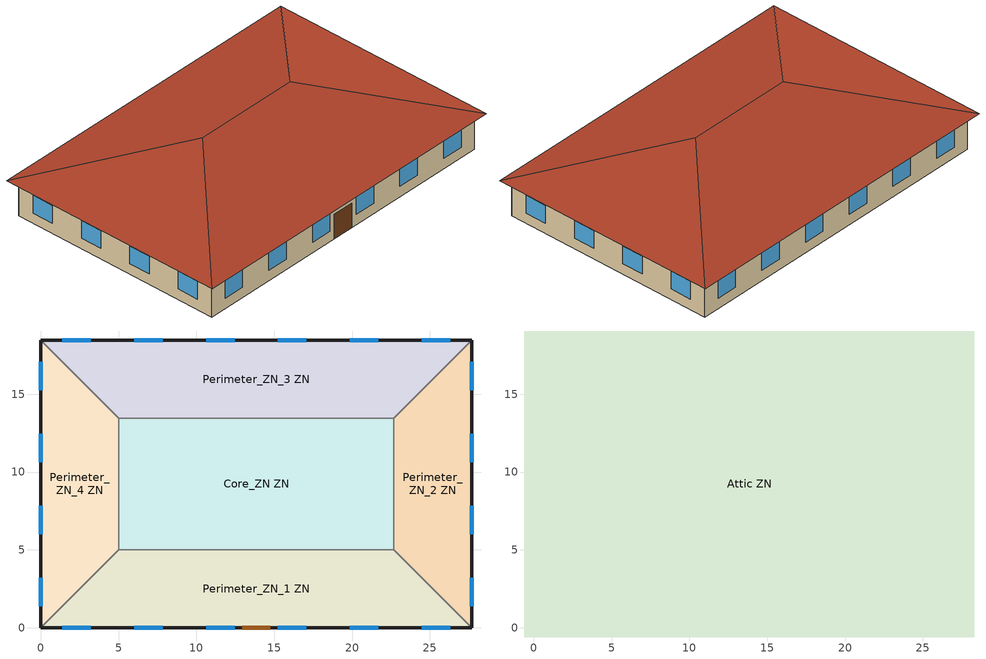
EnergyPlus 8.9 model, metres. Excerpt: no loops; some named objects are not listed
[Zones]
Core_ZN ZN
 floor ground (Typical Insulated Carpeted 6in Slab Floor): 22.69,13.46 22.69,5 5,5 5,13.46 z0
 wall to Perimeter_ZN_2 ZN (Typical Interior Wall): 22.69,5 22.69,13.46 z0:3.05
 wall to Perimeter_ZN_3 ZN (Typical Interior Wall): 22.69,13.46 5,13.46 z0:3.05
 wall to Perimeter_ZN_1 ZN (Typical Interior Wall): 5,5 22.69,5 z0:3.05
 wall to Perimeter_ZN_4 ZN (Typical Interior Wall): 5,13.46 5,5 z0:3.05
Perimeter_ZN_1 ZN
 floor ground (Typical Insulated Carpeted 6in Slab Floor): 22.69,5 27.69,0 0,0 5,5 z0
 wall outside (Typical Insulated Wood Framed Exterior Wall R-11.24): 0,0 27.69,0 z0:3.05
 wall to Perimeter_ZN_2 ZN (Typical Interior Wall): 27.69,0 22.69,5 z0:3.05
 wall to Perimeter_ZN_4 ZN (Typical Interior Wall): 5,5 0,0 z0:3.05
 window (U 0.57 SHGC 0.49 Dbl Blue 6mm/6mm Air): 1.39,0 3.22,0 / 6.01,0 7.84,0 / 10.62,0 12.45,0 / 15.24,0 17.07,0 / 19.85,0 21.68,0 / 24.47,0 26.3,0 z0.9:2.42
 door (Typical Insulated Metal Door R-1.43): 12.93,0 14.76,0 z0:2.13
Perimeter_ZN_2 ZN
 floor ground (Typical Insulated Carpeted 6in Slab Floor): 27.69,18.46 27.69,0 22.69,5 22.69,13.46 z0
 wall outside (Typical Insulated Wood Framed Exterior Wall R-11.24): 27.69,0 27.69,18.46 z0:3.05
 wall to Perimeter_ZN_3 ZN (Typical Interior Wall): 27.69,18.46 22.69,13.46 z0:3.05
 window (U 0.57 SHGC 0.49 Dbl Blue 6mm/6mm Air): 27.69,1.39 27.69,3.22 / 27.69,6.01 27.69,7.84 / 27.69,10.62 27.69,12.45 / 27.69,15.24 27.69,17.07 z0.9:2.42
Perimeter_ZN_3 ZN
 floor ground (Typical Insulated Carpeted 6in Slab Floor): 27.69,18.46 22.69,13.46 5,13.46 0,18.46 z0
 wall outside (Typical Insulated Wood Framed Exterior Wall R-11.24): 27.69,18.46 0,18.46 z0:3.05
 wall to Perimeter_ZN_4 ZN (Typical Interior Wall): 0,18.46 5,13.46 z0:3.05
 window (U 0.57 SHGC 0.49 Dbl Blue 6mm/6mm Air): 26.3,18.46 24.47,18.46 / 21.68,18.46 19.85,18.46 / 17.07,18.46 15.24,18.46 / 12.45,18.46 10.62,18.46 / 7.84,18.46 6.01,18.46 / 3.22,18.46 1.39,18.46 z0.9:2.42
Perimeter_ZN_4 ZN
 floor ground (Typical Insulated Carpeted 6in Slab Floor): 0,18.46 5,13.46 5,5 0,0 z0
 wall outside (Typical Insulated Wood Framed Exterior Wall R-11.24): 0,18.46 0,0 z0:3.05
 window (U 0.57 SHGC 0.49 Dbl Blue 6mm/6mm Air): 0,17.07 0,15.24 / 0,12.45 0,10.62 / 0,7.84 0,6.01 / 0,3.22 0,1.39 z0.9:2.42
Attic ZN
 floor outside (Typical Insulated Exterior Mass Floor R-13.51): 28.29,19.06 28.29,-0.6 27.69,0 27.69,18.46 z3.05; 28.29,19.06 27.69,18.46 0,18.46 -0.6,19.06 z3.05; 27.69,0 28.29,-0.6 -0.6,-0.6 0,0 z3.05; -0.6,19.06 0,18.46 0,0 -0.6,-0.6 z3.05
 floor to Core_ZN ZN (Typical Interior Floor): 22.69,13.46 22.69,5 5,5 5,13.46 z3.05
 floor to Perimeter_ZN_2 ZN (Typical Interior Floor): 27.69,18.46 27.69,0 22.69,5 22.69,13.46 z3.05
 floor to Perimeter_ZN_3 ZN (Typical Interior Floor): 27.69,18.46 22.69,13.46 5,13.46 0,18.46 z3.05
 floor to Perimeter_ZN_1 ZN (Typical Interior Floor): 22.69,5 27.69,0 0,0 5,5 z3.05
 floor to Perimeter_ZN_4 ZN (Typical Interior Floor): 0,18.46 5,13.46 5,5 0,0 z3.05
 roof outside (Typical Wood Joist Attic Floor R-29.41): 18.46,9.23,6.33 28.29,-0.6,3.05 28.29,19.06,3.05; 18.46,9.23,6.33 28.29,19.06,3.05 -0.6,19.06,3.05 9.23,9.23,6.33; 9.23,9.23,6.33 -0.6,-0.6,3.05 28.29,-0.6,3.05 18.46,9.23,6.33; 9.23,9.23,6.33 -0.6,19.06,3.05 -0.6,-0.6,3.05
[Building]
-SmallOffice-ASHRAE 169-2006-5A created: 2018-07-03 10:01:34 -0400: North Axis {deg}=0; Terrain=City; Loads Convergence Tolerance Value=0.04; Temperature Convergence Tolerance Value {deltaC}=0.2; Solar Distribution=FullInteriorAndExterior; Maximum Number of Warmup Days=25; Minimum Number of Warmup Days=6
[Site:Location]
Chicago Ohare Intl Ap: Latitude {deg}=41.98; Longitude {deg}=-87.92; Time Zone {hr}=-6; Elevation {m}=201
[Site:GroundTemperature:BuildingSurface]
19.27, 19.18, 19.29, 19.59, 19.96, 22.25, 22.94, 23.08, 23.06, 20.85, 20.16, 19.63
[Site:WaterMainsTemperature]
Calculation Method=Correlation; Annual Average Outdoor Air Temperature {C}=9.925; Maximum Difference In Monthly Average Outdoor Air Temperatures {deltaC}=28.7
[SizingPeriod:DesignDay] Day of Month=21; Dry-Bulb Temperature Range Modifier Type=DefaultMultipliers; Humidity Condition Type=Wetbulb; Barometric Pressure {Pa}=98934; Rain Indicator=No; Snow Indicator=No; Daylight Saving Time Indicator=No
Name | Month | Day Type | Maximum Dry-Bulb Temperature {C} | Daily Dry-Bulb Temperature Range {deltaC} | Wetbulb or DewPoint at Maximum Dry-Bulb {C} | Wind Speed {m/s} | Wind Direction {deg} | Solar Model Indicator | ASHRAE Clear Sky Optical Depth for Beam Irradiance (taub) | ASHRAE Clear Sky Optical Depth for Diffuse Irradiance (taud) | Sky Clearness
Chicago Ohare Intl Ap Ann Clg .4% Condns DB=>MWB | 7 | SummerDesignDay | 33.3 | 10.5 | 23.7 | 5.2 | 230 | ASHRAETau | 0.455 | 2.05
Chicago Ohare Intl Ap Ann Htg 99.6% Condns DB | 1 | WinterDesignDay | -20 | 0 | -20 | 4.9 | 270 | ASHRAEClearSky |  |  | 0
[MaterialProperty:GlazingSpectralData] Wavelength 1 {micron}=0.3; front reflectance 1=0.0511; Wavelength 2 {micron}=0.305; front reflectance 2=0.0506; Wavelength 3 {micron}=0.31; Wavelength 4 {micron}=0.315; Wavelength 5 {micron}=0.32; Wavelength 6 {micron}=0.325; Wavelength 7 {micron}=0.33; Wavelength 8 {micron}=0.335; Wavelength 9 {micron}=0.34; Wavelength 10 {micron}=0.345; Wavelength 11 {micron}=0.35; Wavelength 12 {micron}=0.355; Wavelength 13 {micron}=0.36; Wavelength 14 {micron}=0.365; Wavelength 15 {micron}=0.37; Wavelength 16 {micron}=0.375; Wavelength 17 {micron}=0.38; Wavelength 18 {micron}=0.385; Wavelength 19 {micron}=0.39; Wavelength 20 {micron}=0.395; Wavelength 21 {micron}=0.4; Wavelength 22 {micron}=0.41; Wavelength 23 {micron}=0.42; Wavelength 24 {micron}=0.43; Wavelength 25 {micron}=0.44; Wavelength 26 {micron}=0.45; Wavelength 27 {micron}=0.46; Wavelength 28 {micron}=0.47; Wavelength 29 {micron}=0.48; Wavelength 30 {micron}=0.49; Wavelength 31 {micron}=0.5; Wavelength 32 {micron}=0.51; Wavelength 33 {micron}=0.52; Wavelength 34 {micron}=0.53; Wavelength 35 {micron}=0.54; Wavelength 36 {micron}=0.55; Wavelength 37 {micron}=0.56; Wavelength 38 {micron}=0.57; Wavelength 39 {micron}=0.58; Wavelength 40 {micron}=0.59; Wavelength 41 {micron}=0.6; Wavelength 42 {micron}=0.61; Wavelength 43 {micron}=0.62; Wavelength 44 {micron}=0.63; Wavelength 45 {micron}=0.64; Wavelength 46 {micron}=0.65; Wavelength 47 {micron}=0.66; Wavelength 48 {micron}=0.67; Wavelength 49 {micron}=0.68; Wavelength 50 {micron}=0.69; Wavelength 51 {micron}=0.7; Wavelength 52 {micron}=0.71; Wavelength 53 {micron}=0.72; Wavelength 54 {micron}=0.73; Wavelength 55 {micron}=0.74; Wavelength 56 {micron}=0.75; Wavelength 57 {micron}=0.76; Wavelength 58 {micron}=0.77; Wavelength 59 {micron}=0.78; Wavelength 60 {micron}=0.79; Wavelength 61 {micron}=0.8; Wavelength 62 {micron}=0.81; Wavelength 63 {micron}=0.82; Wavelength 64 {micron}=0.83; Wavelength 65 {micron}=0.84; Wavelength 66 {micron}=0.85; Wavelength 67 {micron}=0.86; Wavelength 68 {micron}=0.87; Wavelength 69 {micron}=0.88; Wavelength 70 {micron}=0.89; Wavelength 71 {micron}=0.9; Wavelength 72 {micron}=0.91; Wavelength 73 {micron}=0.92; Wavelength 74 {micron}=0.93; Wavelength 75 {micron}=0.94; Wavelength 76 {micron}=0.95; Wavelength 77 {micron}=0.96; Wavelength 78 {micron}=0.97; Wavelength 79 {micron}=0.98; Wavelength 80 {micron}=0.99; Wavelength 81 {micron}=1; Wavelength 82 {micron}=1.05; Wavelength 83 {micron}=1.1; Wavelength 84 {micron}=1.15; Wavelength 85 {micron}=1.2; Wavelength 86 {micron}=1.25; Wavelength 87 {micron}=1.3; Wavelength 88 {micron}=1.35; Wavelength 89 {micron}=1.4; Wavelength 90 {micron}=1.45; Wavelength 91 {micron}=1.5; Wavelength 92 {micron}=1.55; Wavelength 93 {micron}=1.6; Wavelength 94 {micron}=1.65; Wavelength 95 {micron}=1.7; Wavelength 96 {micron}=1.75; Wavelength 97 {micron}=1.8; Wavelength 98 {micron}=1.85; Wavelength 99 {micron}=1.9; Wavelength 100 {micron}=1.95; Wavelength 101 {micron}=2; Wavelength 102 {micron}=2.05; Wavelength 103 {micron}=2.1; Wavelength 104 {micron}=2.15; Wavelength 105 {micron}=2.2; Wavelength 106 {micron}=2.25; Wavelength 107 {micron}=2.3; Wavelength 108 {micron}=2.35; Wavelength 109 {micron}=2.4; Wavelength 110 {micron}=2.45; Wavelength 111 {micron}=2.5
Name | transmittance 1 | back reflectance 1 | transmittance 2 | back reflectance 2 | transmittance 3 | front reflectance 3 | back reflectance 3 | transmittance 4 | front reflectance 4 | back reflectance 4 | transmittance 5 | front reflectance 5 | back reflectance 5 | transmittance 6 | front reflectance 6 | back reflectance 6 | transmittance 7 | front reflectance 7 | back reflectance 7 | transmittance 8 | front reflectance 8 | back reflectance 8 | transmittance 9 | front reflectance 9 | back reflectance 9 | transmittance 10 | front reflectance 10 | back reflectance 10 | transmittance 11 | front reflectance 11 | back reflectance 11 | transmittance 12 | front reflectance 12 | back reflectance 12 | transmittance 13 | front reflectance 13 | back reflectance 13 | transmittance 14 | front reflectance 14 | back reflectance 14 | transmittance 15 | front reflectance 15 | back reflectance 15 | transmittance 16 | front reflectance 16 | back reflectance 16 | transmittance 17 | front reflectance 17 | back reflectance 17 | transmittance 18 | front reflectance 18 | back reflectance 18 | transmittance 19 | front reflectance 19 | back reflectance 19 | transmittance 20 | front reflectance 20 | back reflectance 20 | transmittance 21 | front reflectance 21 | back reflectance 21 | transmittance 22 | front reflectance 22 | back reflectance 22 | transmittance 23 | front reflectance 23 | back reflectance 23 | transmittance 24 | front reflectance 24 | back reflectance 24 | transmittance 25 | front reflectance 25 | back reflectance 25 | transmittance 26 | front reflectance 26 | back reflectance 26 | transmittance 27 | front reflectance 27 | back reflectance 27 | transmittance 28 | front reflectance 28 | back reflectance 28 | transmittance 29 | front reflectance 29 | back reflectance 29 | transmittance 30 | front reflectance 30 | back reflectance 30 | transmittance 31 | front reflectance 31 | back reflectance 31 | transmittance 32 | front reflectance 32 | back reflectance 32 | transmittance 33 | front reflectance 33 | back reflectance 33 | transmittance 34 | front reflectance 34 | back reflectance 34 | transmittance 35 | front reflectance 35 | back reflectance 35 | transmittance 36 | front reflectance 36 | back reflectance 36 | transmittance 37 | front reflectance 37 | back reflectance 37 | transmittance 38 | front reflectance 38 | back reflectance 38 | transmittance 39 | front reflectance 39 | back reflectance 39 | transmittance 40 | front reflectance 40 | back reflectance 40 | transmittance 41 | front reflectance 41 | back reflectance 41 | transmittance 42 | front reflectance 42 | back reflectance 42 | transmittance 43 | front reflectance 43 | back reflectance 43 | transmittance 44 | front reflectance 44 | back reflectance 44 | transmittance 45 | front reflectance 45 | back reflectance 45 | transmittance 46 | front reflectance 46 | back reflectance 46 | transmittance 47 | front reflectance 47 | back reflectance 47 | transmittance 48 | front reflectance 48 | back reflectance 48 | transmittance 49 | front reflectance 49 | back reflectance 49 | transmittance 50 | front reflectance 50 | back reflectance 50 | transmittance 51 | front reflectance 51 | back reflectance 51 | transmittance 52 | front reflectance 52 | back reflectance 52 | transmittance 53 | front reflectance 53 | back reflectance 53 | transmittance 54 | front reflectance 54 | back reflectance 54 | transmittance 55 | front reflectance 55 | back reflectance 55 | transmittance 56 | front reflectance 56 | back reflectance 56 | transmittance 57 | front reflectance 57 | back reflectance 57 | transmittance 58 | front reflectance 58 | back reflectance 58 | transmittance 59 | front reflectance 59 | back reflectance 59 | transmittance 60 | front reflectance 60 | back reflectance 60 | transmittance 61 | front reflectance 61 | back reflectance 61 | transmittance 62 | front reflectance 62 | back reflectance 62 | transmittance 63 | front reflectance 63 | back reflectance 63 | transmittance 64 | front reflectance 64 | back reflectance 64 | transmittance 65 | front reflectance 65 | back reflectance 65 | transmittance 66 | front reflectance 66 | back reflectance 66 | transmittance 67 | front reflectance 67 | back reflectance 67 | transmittance 68 | front reflectance 68 | back reflectance 68 | transmittance 69 | front reflectance 69 | back reflectance 69 | transmittance 70 | front reflectance 70 | back reflectance 70 | transmittance 71 | front reflectance 71 | back reflectance 71 | transmittance 72 | front reflectance 72 | back reflectance 72 | transmittance 73 | front reflectance 73 | back reflectance 73 | transmittance 74 | front reflectance 74 | back reflectance 74 | transmittance 75 | front reflectance 75 | back reflectance 75 | transmittance 76 | front reflectance 76 | back reflectance 76 | transmittance 77 | front reflectance 77 | back reflectance 77 | transmittance 78 | front reflectance 78 | back reflectance 78 | transmittance 79 | front reflectance 79 | back reflectance 79 | transmittance 80 | front reflectance 80 | back reflectance 80 | transmittance 81 | front reflectance 81 | back reflectance 81 | transmittance 82 | front reflectance 82 | back reflectance 82 | transmittance 83 | front reflectance 83 | back reflectance 83 | transmittance 84 | front reflectance 84 | back reflectance 84 | transmittance 85 | front reflectance 85 | back reflectance 85 | transmittance 86 | front reflectance 86 | back reflectance 86 | transmittance 87 | front reflectance 87 | back reflectance 87 | transmittance 88 | front reflectance 88 | back reflectance 88 | transmittance 89 | front reflectance 89 | back reflectance 89 | transmittance 90 | front reflectance 90 | back reflectance 90 | transmittance 91 | front reflectance 91 | back reflectance 91 | transmittance 92 | front reflectance 92 | back reflectance 92 | transmittance 93 | front reflectance 93 | back reflectance 93 | transmittance 94 | front reflectance 94 | back reflectance 94 | transmittance 95 | front reflectance 95 | back reflectance 95 | transmittance 96 | front reflectance 96 | back reflectance 96 | transmittance 97 | front reflectance 97 | back reflectance 97 | transmittance 98 | front reflectance 98 | back reflectance 98 | transmittance 99 | front reflectance 99 | back reflectance 99 | transmittance 100 | front reflectance 100 | back reflectance 100 | transmittance 101 | front reflectance 101 | back reflectance 101 | transmittance 102 | front reflectance 102 | back reflectance 102 | transmittance 103 | front reflectance 103 | back reflectance 103 | transmittance 104 | front reflectance 104 | back reflectance 104 | transmittance 105 | front reflectance 105 | back reflectance 105 | transmittance 106 | front reflectance 106 | back reflectance 106 | transmittance 107 | front reflectance 107 | back reflectance 107 | transmittance 108 | front reflectance 108 | back reflectance 108 | transmittance 109 | front reflectance 109 | back reflectance 109 | transmittance 110 | front reflectance 110 | back reflectance 110 | transmittance 111 | front reflectance 111 | back reflectance 111
Clear3PPGSP | 0.008 | 0.0571 | 0.008 | 0.0564 | 0.018 | 0.0505 | 0.0559 | 0.053 | 0.0504 | 0.0555 | 0.137 | 0.051 | 0.0561 | 0.263 | 0.0536 | 0.0583 | 0.409 | 0.0586 | 0.0629 | 0.545 | 0.0657 | 0.0691 | 0.655 | 0.0729 | 0.0758 | 0.737 | 0.0792 | 0.0813 | 0.793 | 0.0838 | 0.0855 | 0.832 | 0.0872 | 0.0885 | 0.855 | 0.089 | 0.09 | 0.868 | 0.0907 | 0.0909 | 0.872 | 0.0904 | 0.0912 | 0.863 | 0.0891 | 0.0899 | 0.86 | 0.0889 | 0.0892 | 0.871 | 0.0897 | 0.0903 | 0.882 | 0.0907 | 0.091 | 0.889 | 0.091 | 0.0913 | 0.892 | 0.0909 | 0.0914 | 0.892 | 0.0903 | 0.0907 | 0.891 | 0.09 | 0.0903 | 0.892 | 0.0894 | 0.0898 | 0.893 | 0.0891 | 0.0895 | 0.896 | 0.0892 | 0.0892 | 0.9 | 0.0887 | 0.0889 | 0.902 | 0.0885 | 0.0886 | 0.903 | 0.0885 | 0.0886 | 0.904 | 0.0881 | 0.0882 | 0.904 | 0.0877 | 0.0879 | 0.905 | 0.0873 | 0.0876 | 0.905 | 0.0871 | 0.0873 | 0.905 | 0.087 | 0.087 | 0.904 | 0.0868 | 0.0869 | 0.903 | 0.0863 | 0.0865 | 0.901 | 0.0861 | 0.0862 | 0.899 | 0.0856 | 0.0858 | 0.897 | 0.0851 | 0.0854 | 0.895 | 0.0847 | 0.0849 | 0.891 | 0.0843 | 0.0846 | 0.888 | 0.0838 | 0.0841 | 0.885 | 0.0833 | 0.0834 | 0.881 | 0.0827 | 0.0831 | 0.877 | 0.0822 | 0.0826 | 0.873 | 0.0816 | 0.0822 | 0.869 | 0.0811 | 0.0816 | 0.864 | 0.0807 | 0.0812 | 0.859 | 0.08 | 0.0805 | 0.855 | 0.0796 | 0.08 | 0.849 | 0.0788 | 0.0796 | 0.844 | 0.0783 | 0.0788 | 0.839 | 0.0779 | 0.0784 | 0.834 | 0.0771 | 0.0778 | 0.829 | 0.0766 | 0.0775 | 0.824 | 0.0761 | 0.0768 | 0.818 | 0.0756 | 0.0762 | 0.813 | 0.0752 | 0.0759 | 0.808 | 0.0746 | 0.0754 | 0.804 | 0.0741 | 0.0751 | 0.799 | 0.0735 | 0.0744 | 0.795 | 0.0733 | 0.0742 | 0.791 | 0.0727 | 0.0737 | 0.786 | 0.0722 | 0.0735 | 0.783 | 0.0717 | 0.0721 | 0.777 | 0.0705 | 0.0722 | 0.776 | 0.0721 | 0.0725 | 0.772 | 0.0716 | 0.0724 | 0.769 | 0.0706 | 0.0713 | 0.766 | 0.0703 | 0.0711 | 0.764 | 0.07 | 0.0707 | 0.762 | 0.0691 | 0.0705 | 0.76 | 0.0691 | 0.0698 | 0.758 | 0.0687 | 0.0697 | 0.756 | 0.0683 | 0.0692 | 0.755 | 0.068 | 0.0689 | 0.753 | 0.0677 | 0.0686 | 0.752 | 0.0669 | 0.0676 | 0.751 | 0.0657 | 0.0666 | 0.75 | 0.0652 | 0.066 | 0.749 | 0.0645 | 0.0658 | 0.747 | 0.0636 | 0.0645 | 0.746 | 0.0633 | 0.0644 | 0.748 | 0.0633 | 0.0643 | 0.751 | 0.0633 | 0.0641 | 0.756 | 0.0636 | 0.0644 | 0.764 | 0.0641 | 0.0648 | 0.774 | 0.0644 | 0.0652 | 0.784 | 0.0648 | 0.0655 | 0.797 | 0.0657 | 0.0666 | 0.809 | 0.0666 | 0.0674 | 0.82 | 0.0673 | 0.0679 | 0.827 | 0.068 | 0.0687 | 0.832 | 0.0685 | 0.0692 | 0.834 | 0.0687 | 0.0692 | 0.834 | 0.0687 | 0.0694 | 0.832 | 0.0687 | 0.0691 | 0.83 | 0.0691 | 0.0696 | 0.829 | 0.0678 | 0.0683 | 0.829 | 0.069 | 0.0694 | 0.828 | 0.068 | 0.0685 | 0.829 | 0.0676 | 0.0683 | 0.83 | 0.0676 | 0.0678 | 0.827 | 0.0688 | 0.0687 | 0.812 | 0.0719 | 0.0721 | 0.814 | 0.0716 | 0.0714 | 0.82 | 0.0724 | 0.0725 | 0.818 | 0.0719 | 0.0734 | 0.82 | 0.0705 | 0.0715 | 0.811 | 0.071 | 0.0712 | 0.804 | 0.0682 | 0.0692
SB60Clear3PPGSP | 0 | 0.25 | 0 | 0.257 | 0.001 | 0.0506 | 0.27 | 0.004 | 0.0506 | 0.2829 | 0.013 | 0.0522 | 0.2929 | 0.029 | 0.0583 | 0.3015 | 0.053 | 0.0674 | 0.3063 | 0.082 | 0.0811 | 0.3041 | 0.115 | 0.0967 | 0.2962 | 0.151 | 0.1117 | 0.2846 | 0.189 | 0.1243 | 0.2696 | 0.23 | 0.1342 | 0.2517 | 0.273 | 0.1415 | 0.2316 | 0.318 | 0.1466 | 0.2101 | 0.364 | 0.1485 | 0.1883 | 0.409 | 0.1471 | 0.1669 | 0.455 | 0.1448 | 0.1461 | 0.506 | 0.1433 | 0.1269 | 0.557 | 0.1411 | 0.1103 | 0.603 | 0.1367 | 0.0958 | 0.642 | 0.1304 | 0.0831 | 0.701 | 0.1147 | 0.063 | 0.739 | 0.0988 | 0.0497 | 0.762 | 0.0853 | 0.0412 | 0.774 | 0.0747 | 0.0366 | 0.781 | 0.0674 | 0.0349 | 0.787 | 0.0621 | 0.0354 | 0.791 | 0.0588 | 0.0376 | 0.795 | 0.0575 | 0.0408 | 0.799 | 0.0575 | 0.0446 | 0.803 | 0.0585 | 0.0483 | 0.806 | 0.0603 | 0.0517 | 0.808 | 0.0622 | 0.0545 | 0.809 | 0.0637 | 0.0565 | 0.809 | 0.0642 | 0.0568 | 0.808 | 0.0639 | 0.0562 | 0.807 | 0.0623 | 0.0541 | 0.805 | 0.0598 | 0.0512 | 0.803 | 0.0566 | 0.0478 | 0.8 | 0.0532 | 0.0442 | 0.796 | 0.05 | 0.0408 | 0.79 | 0.0474 | 0.0385 | 0.781 | 0.0461 | 0.0381 | 0.771 | 0.0468 | 0.0399 | 0.758 | 0.0497 | 0.0447 | 0.743 | 0.0558 | 0.0532 | 0.723 | 0.0644 | 0.0654 | 0.701 | 0.0767 | 0.0819 | 0.675 | 0.092 | 0.1029 | 0.646 | 0.1107 | 0.1278 | 0.616 | 0.1313 | 0.1564 | 0.583 | 0.1545 | 0.1883 | 0.55 | 0.1787 | 0.223 | 0.516 | 0.2049 | 0.2586 | 0.482 | 0.2308 | 0.2963 | 0.448 | 0.2558 | 0.3333 | 0.416 | 0.2809 | 0.3712 | 0.385 | 0.3044 | 0.4075 | 0.355 | 0.3267 | 0.4425 | 0.328 | 0.3476 | 0.4774 | 0.302 | 0.368 | 0.5104 | 0.279 | 0.3861 | 0.541 | 0.257 | 0.4033 | 0.5692 | 0.237 | 0.4166 | 0.5954 | 0.219 | 0.4301 | 0.6208 | 0.202 | 0.4446 | 0.6414 | 0.187 | 0.4588 | 0.6673 | 0.173 | 0.468 | 0.6868 | 0.161 | 0.4744 | 0.7023 | 0.149 | 0.4825 | 0.7192 | 0.139 | 0.4907 | 0.7346 | 0.129 | 0.497 | 0.7488 | 0.121 | 0.5041 | 0.7618 | 0.113 | 0.5098 | 0.7733 | 0.106 | 0.5149 | 0.7847 | 0.1 | 0.5201 | 0.7949 | 0.093 | 0.5245 | 0.8046 | 0.086 | 0.5281 | 0.8135 | 0.081 | 0.5323 | 0.8218 | 0.076 | 0.5364 | 0.8292 | 0.072 | 0.5402 | 0.8365 | 0.055 | 0.5564 | 0.8654 | 0.043 | 0.5703 | 0.8865 | 0.034 | 0.5821 | 0.9019 | 0.028 | 0.5959 | 0.9154 | 0.023 | 0.6096 | 0.9245 | 0.02 | 0.6252 | 0.9312 | 0.016 | 0.6433 | 0.9372 | 0.014 | 0.6624 | 0.9426 | 0.012 | 0.6861 | 0.9473 | 0.011 | 0.7091 | 0.9494 | 0.011 | 0.729 | 0.9522 | 0.01 | 0.7431 | 0.9537 | 0.009 | 0.754 | 0.9566 | 0.01 | 0.758 | 0.9566 | 0.008 | 0.7591 | 0.9576 | 0.008 | 0.7588 | 0.9595 | 0.007 | 0.7574 | 0.9607 | 0.007 | 0.7558 | 0.9603 | 0.007 | 0.7609 | 0.9627 | 0.003 | 0.7563 | 0.9638 | 0.004 | 0.7567 | 0.964 | 0.004 | 0.7607 | 0.9664 | 0.006 | 0.7604 | 0.9665 | 0.005 | 0.7338 | 0.9661 | 0.005 | 0.7347 | 0.9634 | 0.005 | 0.7449 | 0.9734 | 0.01 | 0.7516 | 0.9639 | 0.001 | 0.754 | 0.9735 | 0.005 | 0.7222 | 0.953 | 0.018 | 0.7185 | 0.9648
[Material] Thermal Absorptance=0.9; Solar Absorptance=0.7
Name | Roughness | Thickness {m} | Conductivity {W/m-K} | Density {kg/m3} | Specific Heat {J/kg-K} | Visible Absorptance
100mm Normalweight concrete floor | MediumSmooth | 0.1016 | 2.31 | 2322 | 832 | 0.7
25mm Stucco | Smooth | 0.0254 | 0.72 | 1856 | 840 | 0.7
4 in. Normalweight Concrete Floor | MediumRough | 0.1016 | 2.31 | 2322 | 832 | 0.7
5/8 in. Gypsum Board | MediumSmooth | 0.0159 | 0.16 | 800 | 1090 | 0.7
6 in. Normalweight Concrete Floor | MediumRough | 0.1524 | 2.31 | 2322 | 832 | 0.7
F08 Metal surface | Smooth | 0.0008 | 45.28 | 7824 | 500 | 0.7
G01 13mm gypsum board | Smooth | 0.0127 | 0.16 | 800 | 1090 | 0.5
Std Wood 6inch | MediumSmooth | 0.15 | 0.12 | 540 | 1210 | 0.7
[Material:NoMass] Thermal Absorptance=0.9; Solar Absorptance=0.7
Name | Roughness | Thermal Resistance {m2-K/W} | Visible Absorptance
CP02 CARPET PAD | VeryRough | 0.21648 | 0.8
Typical Carpet Pad | Smooth | 0.21648 | 0.8
Typical Insulation R-0.58 | Smooth | 0.101875 | 0.7
Typical Insulation R-10.94 | Smooth | 1.92744 | 0.7
Typical Insulation R-27.78 | Smooth | 4.8919 | 0.7
Typical Insulation R-9.06 | Smooth | 1.59504 | 0.7
[WindowMaterial:Gas] Gas Type=Air
Name | Thickness {m}
AIR 3MM | 0.003
AIR 6MM | 0.0063
AIR 8MM | 0.008
[WindowMaterial:Glazing] Infrared Transmittance at Normal Incidence=0; Front Side Infrared Hemispherical Emissivity=0.84; Back Side Infrared Hemispherical Emissivity=0.84; Dirt Correction Factor for Solar and Visible Transmittance=1; Solar Diffusing=No
10: Optical Data Type=Spectral; Window Glass Spectral Data Set=WO18RT39SP; Thickness {m}=0.003276; Conductivity {W/m-K}=0.6
11: Optical Data Type=Spectral; Window Glass Spectral Data Set=WO18RT41SP; Thickness {m}=0.003276; Conductivity {W/m-K}=0.6
12: Optical Data Type=Spectral; Window Glass Spectral Data Set=WO18RT43SP; Thickness {m}=0.003276; Conductivity {W/m-K}=0.6
13: Optical Data Type=Spectral; Window Glass Spectral Data Set=WO18RT45SP; Thickness {m}=0.003276; Conductivity {W/m-K}=0.6
14: Optical Data Type=Spectral; Window Glass Spectral Data Set=WO18RT55SP; Thickness {m}=0.003276; Conductivity {W/m-K}=0.6
15: Optical Data Type=Spectral; Window Glass Spectral Data Set=WO18RT60SP; Thickness {m}=0.003276; Conductivity {W/m-K}=0.6
16: Optical Data Type=Spectral; Window Glass Spectral Data Set=WO18RT65SP; Thickness {m}=0.003276; Conductivity {W/m-K}=0.6
17: Optical Data Type=Spectral; Window Glass Spectral Data Set=WO18RT70SP; Thickness {m}=0.003276; Conductivity {W/m-K}=0.6
18: Optical Data Type=Spectral; Window Glass Spectral Data Set=WO18RT75SP; Thickness {m}=0.003276; Conductivity {W/m-K}=0.6
19: Optical Data Type=Spectral; Window Glass Spectral Data Set=WO18RT85SP; Thickness {m}=0.003276; Conductivity {W/m-K}=0.6
2: Optical Data Type=Spectral; Window Glass Spectral Data Set=WO18RT50SP; Thickness {m}=0.003276; Conductivity {W/m-K}=0.6
20: Optical Data Type=Spectral; Window Glass Spectral Data Set=WO18RT80SP; Thickness {m}=0.003276; Conductivity {W/m-K}=0.6
3: Optical Data Type=Spectral; Window Glass Spectral Data Set=WO18RT25SP; Thickness {m}=0.003276; Conductivity {W/m-K}=0.6
4: Optical Data Type=Spectral; Window Glass Spectral Data Set=WO18RT31SP; Thickness {m}=0.003276; Conductivity {W/m-K}=0.6
5: Optical Data Type=Spectral; Window Glass Spectral Data Set=SB60Clear3PPGSP; Thickness {m}=0.003276; Conductivity {W/m-K}=0.6
6: Optical Data Type=Spectral; Window Glass Spectral Data Set=WO18RT27SP; Thickness {m}=0.003276; Conductivity {W/m-K}=0.6
7: Optical Data Type=Spectral; Window Glass Spectral Data Set=WO18RT29SP; Thickness {m}=0.003276; Conductivity {W/m-K}=0.6
8: Optical Data Type=Spectral; Window Glass Spectral Data Set=WO18RT33SP; Thickness {m}=0.003276; Conductivity {W/m-K}=0.6
9: Optical Data Type=Spectral; Window Glass Spectral Data Set=WO18RT35SP; Thickness {m}=0.003276; Conductivity {W/m-K}=0.6
BLUE 6MM: Optical Data Type=SpectralAverage; Thickness {m}=0.006; Conductivity {W/m-K}=0.9; Solar Transmittance at Normal Incidence=0.48; Front Side Solar Reflectance at Normal Incidence=0.05; Back Side Solar Reflectance at Normal Incidence=0.05; Visible Transmittance at Normal Incidence=0.57; Front Side Visible Reflectance at Normal Incidence=0.06; Back Side Visible Reflectance at Normal Incidence=0.06
CLEAR 6MM: Optical Data Type=SpectralAverage; Thickness {m}=0.006; Conductivity {W/m-K}=0.9; Solar Transmittance at Normal Incidence=0.775; Front Side Solar Reflectance at Normal Incidence=0.071; Back Side Solar Reflectance at Normal Incidence=0.071; Visible Transmittance at Normal Incidence=0.881; Front Side Visible Reflectance at Normal Incidence=0.08; Back Side Visible Reflectance at Normal Incidence=0.08
Window Material Glazing 1: Optical Data Type=Spectral; Window Glass Spectral Data Set=Clear3PPGSP; Thickness {m}=0.003276; Conductivity {W/m-K}=0.6
[Construction]
InteriorFurnishings: Std Wood 6inch
TCwindow_25: Window Material Glazing 1, AIR 3MM, 2, AIR 8MM, Window Material Glazing 1
TCwindow_27: Window Material Glazing 1, AIR 3MM, 3, AIR 8MM, Window Material Glazing 1
TCwindow_29: Window Material Glazing 1, AIR 3MM, 4, AIR 8MM, Window Material Glazing 1
TCwindow_31: Window Material Glazing 1, AIR 3MM, 5, AIR 8MM, Window Material Glazing 1
TCwindow_33: Window Material Glazing 1, AIR 3MM, 6, AIR 8MM, Window Material Glazing 1
TCwindow_35: Window Material Glazing 1, AIR 3MM, 7, AIR 8MM, Window Material Glazing 1
TCwindow_37: Window Material Glazing 1, AIR 3MM, 8, AIR 8MM, Window Material Glazing 1
TCwindow_39: Window Material Glazing 1, AIR 3MM, 9, AIR 8MM, Window Material Glazing 1
TCwindow_41: Window Material Glazing 1, AIR 3MM, 10, AIR 8MM, Window Material Glazing 1
TCwindow_43: Window Material Glazing 1, AIR 3MM, 11, AIR 8MM, Window Material Glazing 1
TCwindow_45: Window Material Glazing 1, AIR 3MM, 12, AIR 8MM, Window Material Glazing 1
TCwindow_50: Window Material Glazing 1, AIR 3MM, 13, AIR 8MM, Window Material Glazing 1
TCwindow_55: Window Material Glazing 1, AIR 3MM, 14, AIR 8MM, Window Material Glazing 1
TCwindow_60: Window Material Glazing 1, AIR 3MM, 15, AIR 8MM, Window Material Glazing 1
TCwindow_65: Window Material Glazing 1, AIR 3MM, 16, AIR 8MM, Window Material Glazing 1
TCwindow_70: Window Material Glazing 1, AIR 3MM, 17, AIR 8MM, Window Material Glazing 1
TCwindow_75: Window Material Glazing 1, AIR 3MM, 18, AIR 8MM, Window Material Glazing 1
TCwindow_80: Window Material Glazing 1, AIR 3MM, 19, AIR 8MM, Window Material Glazing 1
TCwindow_85: Window Material Glazing 1, AIR 3MM, 20, AIR 8MM, Window Material Glazing 1
Typical Insulated Carpeted 6in Slab Floor: 6 in. Normalweight Concrete Floor, Typical Carpet Pad
Typical Insulated Exterior Mass Floor R-13.51: Typical Insulation R-10.94, 4 in. Normalweight Concrete Floor, Typical Carpet Pad
Typical Insulated Metal Door R-1.43: F08 Metal surface, Typical Insulation R-0.58
Typical Insulated Wood Framed Exterior Wall R-11.24: 25mm Stucco, 5/8 in. Gypsum Board, Typical Insulation R-9.06, 5/8 in. Gypsum Board
Typical Interior Floor: 100mm Normalweight concrete floor, CP02 CARPET PAD
Typical Interior Wall: G01 13mm gypsum board, G01 13mm gypsum board
Typical Wood Joist Attic Floor R-29.41: 5/8 in. Gypsum Board, Typical Insulation R-27.78
U 0.57 SHGC 0.49 Dbl Blue 6mm/6mm Air: BLUE 6MM, AIR 6MM, CLEAR 6MM
[Zone]
Name | Part of Total Floor Area
Attic ZN | No
Core_ZN ZN; Perimeter_ZN_1 ZN; Perimeter_ZN_2 ZN; Perimeter_ZN_3 ZN; Perimeter_ZN_4 ZN | Yes
[InternalMass] Construction=InteriorFurnishings
Name | Zone | Surface Area {m2}
Core_ZN Mass | Core_ZN ZN | 299.3148
Perimeter_ZN_1 Mass | Perimeter_ZN_1 ZN | 226.9
Perimeter_ZN_2 Mass | Perimeter_ZN_2 ZN | 134.6
Perimeter_ZN_3 Mass | Perimeter_ZN_3 ZN | 226.9
Perimeter_ZN_4 Mass | Perimeter_ZN_4 ZN | 134.6
[ZoneInfiltration:DesignFlowRate] Schedule=OfficeSmall INFIL_QUARTER_ON_SCH; Design Flow Rate Calculation Method=Flow/ExteriorArea; Flow per Exterior Surface Area {m3/s-m2}=0.00102523; Constant Term Coefficient=0; Temperature Term Coefficient=0; Velocity Term Coefficient=0.224; Velocity Squared Term Coefficient=0
Name | Zone or ZoneList
Perimeter_ZN_1 Infiltration | Perimeter_ZN_1 ZN
Perimeter_ZN_2 Infiltration | Perimeter_ZN_2 ZN
Perimeter_ZN_3 Infiltration | Perimeter_ZN_3 ZN
Perimeter_ZN_4 Infiltration | Perimeter_ZN_4 ZN
[AvailabilityManager:NightCycle] Applicability Schedule=Always On Discrete; Fan Schedule=Always On Discrete; Control Type=CycleOnAny; Thermostat Tolerance {deltaC}=1; Cycling Run Time Control Type=FixedRunTime; Cycling Run Time {s}=3600
Availability Manager Night Cycle 5; Availability Manager Night Cycle 1; Availability Manager Night Cycle 2; Availability Manager Night Cycle 3; Availability Manager Night Cycle 4
[AvailabilityManager:Scheduled] Schedule=Always On Discrete
Core_ZN ZN PSZ-AC-1 OA Sys Availability Manager; Perimeter_ZN_1 ZN PSZ-AC-2 OA Sys Availability Manager; Perimeter_ZN_2 ZN PSZ-AC-3 OA Sys Availability Manager; Perimeter_ZN_3 ZN PSZ-AC-4 OA Sys Availability Manager; Perimeter_ZN_4 ZN PSZ-AC-5 OA Sys Availability Manager
[Exterior:Lights]
NonDimming Exterior Lights Def: Schedule=OfficeSmall Exterior_Lgt_ALWAYS_ON; Design Level {W}=1634; Control Option=AstronomicalClock
[EnergyManagementSystem:Sensor]
Win1_Tout: Output:Variable or Output:Meter Index Key=Perimeter_ZN_2_wall_east_Window_3; Output:Variable or Output:Meter=Surface Outside Face Temperature
[EnergyManagementSystem:Actuator]
Win1_Construct: Actuated Component Unique=Perimeter_ZN_2_wall_east_Window_3; Actuated Component Type=Surface; Actuated Component Control Type=Construction State
[EnergyManagementSystem:ConstructionIndexVariable]
Name | Construction Object
TCwindow_25 | TCwindow_25
TCwindow_27 | TCwindow_27
TCwindow_29 | TCwindow_29
TCwindow_31 | TCwindow_31
TCwindow_33 | TCwindow_33
TCwindow_35 | TCwindow_35
TCwindow_37 | TCwindow_37
TCwindow_39 | TCwindow_39
TCwindow_41 | TCwindow_41
TCwindow_43 | TCwindow_43
TCwindow_45 | TCwindow_45
TCwindow_50 | TCwindow_50
TCwindow_55 | TCwindow_55
TCwindow_60 | TCwindow_60
TCwindow_65 | TCwindow_65
TCwindow_70 | TCwindow_70
TCwindow_75 | TCwindow_75
TCwindow_80 | TCwindow_80
TCwindow_85 | TCwindow_85
[EnergyManagementSystem:Program]
Perimeter_ZN_2_wall_east_Window_3_Control: IF Win1_Tout <= 26.0; SET Win1_Construct = TCwindow_25; ELSEIF Win1_Tout <= 28.0; SET Win1_Construct = TCwindow_27; ELSEIF Win1_Tout <= 30.0; SET Win1_Construct = TCwindow_29; ELSEIF Win1_Tout <= 32.0; SET Win1_Construct = TCwindow_31; ELSEIF Win1_Tout <= 34.0; SET Win1_Construct = TCwindow_33; ELSEIF Win1_Tout <= 36.0; SET Win1_Construct = TCwindow_35; ELSEIF Win1_Tout <= 38.0; SET Win1_Construct = TCwindow_37; ELSEIF Win1_Tout <= 40.0; SET Win1_Construct = TCwindow_39; ELSEIF Win1_Tout <= 42.0; SET Win1_Construct = TCwindow_41; ELSEIF Win1_Tout <= 44.0; SET Win1_Construct = TCwindow_43; ELSEIF Win1_Tout <= 47.5; SET Win1_Construct = TCwindow_45; ELSEIF Win1_Tout <= 52.5; SET Win1_Construct = TCwindow_50; ELSEIF Win1_Tout <= 57.5; SET Win1_Construct = TCwindow_55; ELSEIF Win1_Tout <= 62.5; SET Win1_Construct = TCwindow_60; ELSEIF Win1_Tout <= 67.5; SET Win1_Construct = TCwindow_65; ELSEIF Win1_Tout <= 72.5; SET Win1_Construct = TCwindow_70; ELSEIF Win1_Tout <= 77.5; SET Win1_Construct = TCwindow_75; ELSEIF Win1_Tout <= 82.5; SET Win1_Construct = TCwindow_80; ELSE; SET Win1_Construct = TCwindow_85; ENDIF
[EnergyManagementSystem:ProgramCallingManager]
My thermochromic window emulator: BeginTimestepBeforePredictor; Perimeter_ZN_2_wall_east_Window_3_Control
[Schedule:Day:Interval]
OfficeSmall Exterior_Lgt_ALWAYS_ON Default; OfficeSmall Exterior_Lgt_ALWAYS_ON Summer Design Day; OfficeSmall Exterior_Lgt_ALWAYS_ON Winter Design Day; OfficeSmall INFIL_QUARTER_ON_SCH Default: No, 24:00, 1
OfficeSmall INFIL_QUARTER_ON_SCH SmrDsn|Wkdy Day; OfficeSmall INFIL_QUARTER_ON_SCH Summer Design Day: No, 07:00, 1, 19:00, 0.25, 24:00, 1
OfficeSmall INFIL_QUARTER_ON_SCH Winter Design Day; OfficeSmall INFIL_QUARTER_ON_SCH WntrDsn|Sat Day: No, 07:00, 1, 18:00, 0.25, 24:00, 1
[Schedule:Week:Daily]
OfficeSmall Exterior_Lgt_ALWAYS_ON Week Rule - Jan1-Dec31: OfficeSmall Exterior_Lgt_ALWAYS_ON Default, OfficeSmall Exterior_Lgt_ALWAYS_ON Default, OfficeSmall Exterior_Lgt_ALWAYS_ON Default, OfficeSmall Exterior_Lgt_ALWAYS_ON Default, OfficeSmall Exterior_Lgt_ALWAYS_ON Default, OfficeSmall Exterior_Lgt_ALWAYS_ON Default, OfficeSmall Exterior_Lgt_ALWAYS_ON Default, OfficeSmall Exterior_Lgt_ALWAYS_ON Default, OfficeSmall Exterior_Lgt_ALWAYS_ON Summer Design Day, OfficeSmall Exterior_Lgt_ALWAYS_ON Winter Design Day, OfficeSmall Exterior_Lgt_ALWAYS_ON Default, OfficeSmall Exterior_Lgt_ALWAYS_ON Default
OfficeSmall INFIL_QUARTER_ON_SCH Week Rule - Jan1-Dec31: OfficeSmall INFIL_QUARTER_ON_SCH Default, OfficeSmall INFIL_QUARTER_ON_SCH SmrDsn|Wkdy Day, OfficeSmall INFIL_QUARTER_ON_SCH SmrDsn|Wkdy Day, OfficeSmall INFIL_QUARTER_ON_SCH SmrDsn|Wkdy Day, OfficeSmall INFIL_QUARTER_ON_SCH SmrDsn|Wkdy Day, OfficeSmall INFIL_QUARTER_ON_SCH SmrDsn|Wkdy Day, OfficeSmall INFIL_QUARTER_ON_SCH WntrDsn|Sat Day, OfficeSmall INFIL_QUARTER_ON_SCH Default, OfficeSmall INFIL_QUARTER_ON_SCH Summer Design Day, OfficeSmall INFIL_QUARTER_ON_SCH Winter Design Day, OfficeSmall INFIL_QUARTER_ON_SCH Default, OfficeSmall INFIL_QUARTER_ON_SCH Default
[Schedule:Year]
OfficeSmall Exterior_Lgt_ALWAYS_ON: OfficeSmall Exterior_Lgt_ALWAYS_ON Week Rule - Jan1-Dec31, 1, 1, 12, 31
OfficeSmall INFIL_QUARTER_ON_SCH: OfficeSmall INFIL_QUARTER_ON_SCH Week Rule - Jan1-Dec31, 1, 1, 12, 31
[Schedule:Constant]
Always On Discrete: Hourly Value=1
